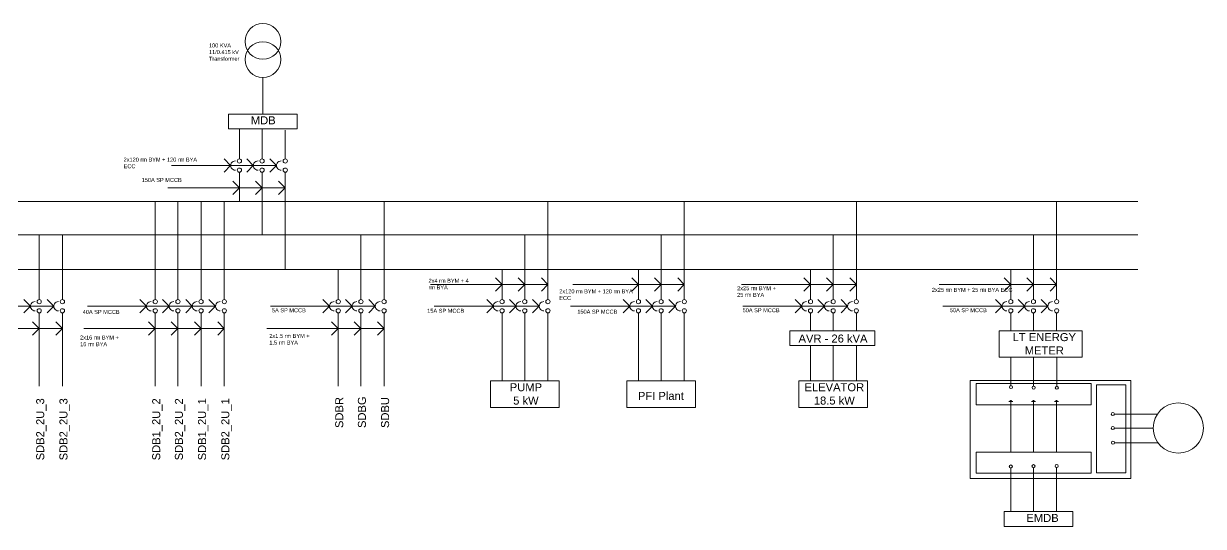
# Model space of a CAD drawing. Header units: inches. Extents: x 685 to 11694, y 256 to 9873.
# Drawn here: x 7359 to 10898, y 8363 to 9873 of the extents above; entities that cross this region are included whole.
import ezdxf

# ---------------------------------------------------------------- set-up
doc = ezdxf.new("R2010")
doc.units = ezdxf.units.IN
doc.header["$MEASUREMENT"] = 0
doc.layers.add('6.Circuits', color=255, linetype='Continuous', lineweight=15)
doc.styles.add('Text 1', font='arial.ttf', dxfattribs={"height": 6})

msp = doc.modelspace()

# ---------------------------------------------------------------- linework, layer by layer
at = {"layer": '6.Circuits', "linetype": 'ByBlock'}
for p, q in [((8076.83069, 9601.00873), (8076.83069, 9710.00873)), ((8006.33069, 9379.50873), (7791.83069, 9379.50873)), ((8006.33069, 9379.50873), (8143.83069, 9379.50873)), ((7753.83069, 9134.00873), (7753.83069, 9338.00873)), ((7821.83069, 9134.00873), (7821.83069, 9338.00873)), ((7891.33069, 9130.44071), (7891.33069, 9338.00873)), ((7961.09022, 9130.44071), (7961.09022, 9338.00873)), ((8440.33069, 9130.44071), (8440.33069, 9338.00873)), ((8931.83069, 9130.44071), (8931.83069, 9338.00873)), ((9340.92269, 9130.44071), (9340.92269, 9338.00873)), ((9856.96708, 9130.44071), (9856.96708, 9338.00873)), ((10457.67342, 9130.44071), (10457.67342, 9338.00873)), ((7405.83069, 9130.44071), (7405.83069, 9238.50873)), ((7475.59022, 9130.44071), (7475.59022, 9238.50873)), ((8370.83069, 9134.00873), (8370.83069, 9238.50873)), ((8862.33069, 9134.00873), (8862.33069, 9238.50873)), ((9271.42269, 9134.00873), (9271.42269, 9238.50873)), ((9787.46708, 9134.00873), (9787.46708, 9238.50873)), ((10388.17342, 9134.00873), (10388.17342, 9238.50873)), ((8794.33069, 9088.94071), (8579.83069, 9088.94071)), ((8794.33069, 9088.94071), (8931.83069, 9088.94071)), ((9203.42269, 9088.94071), (9340.92269, 9088.94071)), ((9719.46708, 9088.94071), (9856.96708, 9088.94071)), ((10320.17342, 9088.94071), (10105.67342, 9088.94071)), ((10320.17342, 9088.94071), (10457.67342, 9088.94071)), ((7268.33069, 8957.00873), (7475.59022, 8957.00873)), ((7753.83069, 8957.00873), (7539.33069, 8957.00873)), ((7753.83069, 8957.00873), (7961.09022, 8957.00873)), ((8302.83069, 8957.00873), (8088.33069, 8957.00873)), ((8302.83069, 8957.00873), (8440.33069, 8957.00873)), ((10320.17342, 8741.00873), (10319.17342, 8741.00873)), ((10320.17342, 8741.00873), (10321.17342, 8741.00873)), ((10388.18306, 8741.00873), (10387.18306, 8741.00873)), ((10388.18306, 8741.00873), (10389.18306, 8741.00873)), ((10457.67342, 8741.00873), (10456.67342, 8741.00873)), ((10457.67342, 8741.00873), (10458.67342, 8741.00873)), ((10320.17342, 8738.00873), (10314.17342, 8738.00873)), ((10320.17342, 8739.50873), (10317.17342, 8739.50873)), ((10320.17342, 8739.50873), (10323.17342, 8739.50873)), ((10320.17342, 8738.00873), (10326.17342, 8738.00873)), ((10388.18306, 8738.00873), (10382.18306, 8738.00873)), ((10388.18306, 8739.50873), (10385.18306, 8739.50873)), ((10388.18306, 8739.50873), (10391.18306, 8739.50873)), ((10388.18306, 8738.00873), (10394.18306, 8738.00873)), ((10457.67342, 8738.00873), (10451.67342, 8738.00873)), ((10457.67342, 8739.50873), (10454.67342, 8739.50873)), ((10457.67342, 8739.50873), (10460.67342, 8739.50873)), ((10457.67342, 8738.00873), (10463.67342, 8738.00873)), ((10760.28552, 8700.00873), (10630.67342, 8700.00873)), ((10747.46537, 8658.00873), (10630.67342, 8658.00873)), ((10761.67956, 8614.00873), (10630.67342, 8614.00873))]:
    msp.add_line(p, q, dxfattribs=at)
at = {"layer": '6.Circuits'}
for p, q in [((8006.33069, 9473.50873), (8006.33069, 9556.50873)), ((8074.33069, 9473.50873), (8074.33069, 9556.50873)), ((8143.83069, 9469.94071), (8143.83069, 9552.94071)), ((7980.07117, 9446.25873), (7960.32593, 9466.00397)), ((8006.33069, 9466.37269), (8006.33069, 9473.50873)), ((8048.07117, 9446.25873), (8028.32593, 9466.00397)), ((8074.33069, 9466.37269), (8074.33069, 9473.50873)), ((8117.57117, 9446.25873), (8097.82593, 9466.00397)), ((8143.83069, 9466.37269), (8143.83069, 9473.50873)), ((7980.07117, 9446.25873), (7802.83069, 9446.25873)), ((7980.07117, 9446.25873), (7960.32593, 9426.51349)), ((8117.57117, 9446.25873), (7980.07117, 9446.25873)), ((8006.33069, 9426.14477), (8006.33069, 9421.00873)), ((8006.33069, 9338.00873), (8006.33069, 9421.00873)), ((8048.07117, 9446.25873), (8028.32593, 9426.51349)), ((8074.33069, 9426.14477), (8074.33069, 9421.00873)), ((8074.33069, 9238.50873), (8074.33069, 9421.00873)), ((8117.57117, 9446.25873), (8097.82593, 9426.51349)), ((8143.83069, 9426.14477), (8143.83069, 9421.00873)), ((8143.83069, 9134.00873), (8143.83069, 9421.00873)), ((8006.33069, 9379.50873), (7986.58546, 9399.25397)), ((8006.33069, 9379.50873), (7986.58546, 9359.76349)), ((8074.33069, 9379.50873), (8054.58546, 9399.25397)), ((8074.33069, 9379.50873), (8054.58546, 9359.76349)), ((8143.83069, 9379.50873), (8124.08546, 9399.25397)), ((8143.83069, 9379.50873), (8124.08546, 9359.76349)), ((7405.83069, 9047.44071), (7405.83069, 9130.44071)), ((7475.59022, 9047.44071), (7475.59022, 9130.44071)), ((7753.83069, 9051.00873), (7753.83069, 9134.00873)), ((7821.83069, 9051.00873), (7821.83069, 9134.00873)), ((7891.33069, 9047.44071), (7891.33069, 9130.44071)), ((7961.09022, 9047.44071), (7961.09022, 9130.44071)), ((8302.83069, 9051.00873), (8302.83069, 9134.00873)), ((8370.83069, 9051.00873), (8370.83069, 9134.00873)), ((8440.33069, 9047.44071), (8440.33069, 9130.44071)), ((8794.33069, 9051.00873), (8794.33069, 9134.00873)), ((8862.33069, 9051.00873), (8862.33069, 9134.00873)), ((8931.83069, 9047.44071), (8931.83069, 9130.44071)), ((9203.42269, 9051.00873), (9203.42269, 9134.00873)), ((9271.42269, 9051.00873), (9271.42269, 9134.00873)), ((9340.92269, 9047.44071), (9340.92269, 9130.44071)), ((9719.46708, 9051.00873), (9719.46708, 9134.00873)), ((9787.46708, 9051.00873), (9787.46708, 9134.00873)), ((9856.96708, 9047.44071), (9856.96708, 9130.44071)), ((10320.17342, 9051.00873), (10320.17342, 9134.00873)), ((10388.17342, 9051.00873), (10388.17342, 9134.00873)), ((10457.67342, 9047.44071), (10457.67342, 9130.44071)), ((8794.33069, 9088.94071), (8774.58546, 9108.68595)), ((8862.33069, 9088.94071), (8842.58546, 9108.68595)), ((8931.83069, 9088.94071), (8912.08546, 9108.68595)), ((9203.42269, 9088.94071), (9183.67746, 9108.68595)), ((9271.42269, 9088.94071), (9251.67746, 9108.68595)), ((9340.92269, 9088.94071), (9321.17746, 9108.68595)), ((9719.46708, 9088.94071), (9699.72185, 9108.68595)), ((9787.46708, 9088.94071), (9767.72185, 9108.68595)), ((9856.96708, 9088.94071), (9837.22185, 9108.68595)), ((10320.17342, 9088.94071), (10300.42818, 9108.68595)), ((10388.17342, 9088.94071), (10368.42818, 9108.68595)), ((10457.67342, 9088.94071), (10437.92818, 9108.68595)), ((8794.33069, 9088.94071), (8774.58546, 9069.19547)), ((8862.33069, 9088.94071), (8842.58546, 9069.19547)), ((8931.83069, 9088.94071), (8912.08546, 9069.19547)), ((9203.42269, 9088.94071), (9006.7953, 9088.94071)), ((9203.42269, 9088.94071), (9183.67746, 9069.19547)), ((9271.42269, 9088.94071), (9251.67746, 9069.19547)), ((9340.92269, 9088.94071), (9321.17746, 9069.19547)), ((9719.46708, 9088.94071), (9512.39471, 9088.94071)), ((9719.46708, 9088.94071), (9699.72185, 9069.19547)), ((9787.46708, 9088.94071), (9767.72185, 9069.19547)), ((9856.96708, 9088.94071), (9837.22185, 9069.19547)), ((10320.17342, 9088.94071), (10300.42818, 9069.19547)), ((10388.17342, 9088.94071), (10368.42818, 9069.19547)), ((10457.67342, 9088.94071), (10437.92818, 9069.19547)), ((7379.57117, 9023.75873), (7359.82593, 9043.50397)), ((7405.83069, 9043.87269), (7405.83069, 9051.00873)), ((7449.33069, 9023.75873), (7429.58546, 9043.50397)), ((7475.59022, 9043.87269), (7475.59022, 9051.00873)), ((7727.57117, 9023.75873), (7707.82593, 9043.50397)), ((7753.83069, 9043.87269), (7753.83069, 9051.00873)), ((7795.57117, 9023.75873), (7775.82593, 9043.50397)), ((7821.83069, 9043.87269), (7821.83069, 9051.00873)), ((7865.07117, 9023.75873), (7845.32593, 9043.50397)), ((7891.33069, 9043.87269), (7891.33069, 9051.00873)), ((7934.83069, 9023.75873), (7915.08546, 9043.50397)), ((7961.09022, 9043.87269), (7961.09022, 9051.00873)), ((8276.57117, 9023.75873), (8256.82593, 9043.50397)), ((8302.83069, 9043.87269), (8302.83069, 9051.00873)), ((8344.57117, 9023.75873), (8324.82593, 9043.50397)), ((8370.83069, 9043.87269), (8370.83069, 9051.00873)), ((8414.07117, 9023.75873), (8394.32593, 9043.50397)), ((8440.33069, 9043.87269), (8440.33069, 9051.00873)), ((8768.07117, 9023.75873), (8748.32593, 9043.50397)), ((8794.33069, 9043.87269), (8794.33069, 9051.00873)), ((8836.07117, 9023.75873), (8816.32593, 9043.50397)), ((8862.33069, 9043.87269), (8862.33069, 9051.00873)), ((8905.57117, 9023.75873), (8885.82593, 9043.50397)), ((8931.83069, 9043.87269), (8931.83069, 9051.00873)), ((9177.16317, 9023.75873), (9157.41793, 9043.50397)), ((9203.42269, 9043.87269), (9203.42269, 9051.00873)), ((9245.16317, 9023.75873), (9225.41793, 9043.50397)), ((9271.42269, 9043.87269), (9271.42269, 9051.00873)), ((9314.66317, 9023.75873), (9294.91793, 9043.50397)), ((9340.92269, 9043.87269), (9340.92269, 9051.00873)), ((9693.20756, 9023.75873), (9673.46232, 9043.50397)), ((9719.46708, 9043.87269), (9719.46708, 9051.00873)), ((9761.20756, 9023.75873), (9741.46232, 9043.50397)), ((9787.46708, 9043.87269), (9787.46708, 9051.00873)), ((9830.70756, 9023.75873), (9810.96232, 9043.50397)), ((9856.96708, 9043.87269), (9856.96708, 9051.00873)), ((10293.91389, 9023.75873), (10274.16865, 9043.50397)), ((10320.17342, 9043.87269), (10320.17342, 9051.00873)), ((10361.91389, 9023.75873), (10342.16865, 9043.50397)), ((10388.17342, 9043.87269), (10388.17342, 9051.00873)), ((10431.41389, 9023.75873), (10411.66865, 9043.50397)), ((10457.67342, 9043.87269), (10457.67342, 9051.00873)), ((7449.33069, 9023.75873), (7242.07117, 9023.75873)), ((7379.57117, 9023.75873), (7359.82593, 9004.01349)), ((7405.83069, 9003.64477), (7405.83069, 8998.50873)), ((7405.83069, 8783.50873), (7405.83069, 8998.50873)), ((7449.33069, 9023.75873), (7429.58546, 9004.01349)), ((7475.59022, 9003.64477), (7475.59022, 8998.50873)), ((7475.59022, 8783.50873), (7475.59022, 8998.50873)), ((7727.57117, 9023.75873), (7550.33069, 9023.75873)), ((7727.57117, 9023.75873), (7707.82593, 9004.01349)), ((7934.83069, 9023.75873), (7727.57117, 9023.75873)), ((7753.83069, 9003.64477), (7753.83069, 8998.50873)), ((7753.83069, 8783.50873), (7753.83069, 8998.50873)), ((7795.57117, 9023.75873), (7775.82593, 9004.01349)), ((7821.83069, 9003.64477), (7821.83069, 8998.50873)), ((7821.83069, 8783.50873), (7821.83069, 8998.50873)), ((7865.07117, 9023.75873), (7845.32593, 9004.01349)), ((7891.33069, 9003.64477), (7891.33069, 8998.50873)), ((7891.33069, 8783.50873), (7891.33069, 8998.50873)), ((7934.83069, 9023.75873), (7915.08546, 9004.01349)), ((7961.09022, 9003.64477), (7961.09022, 8998.50873)), ((7961.09022, 8783.50873), (7961.09022, 8998.50873)), ((8276.57117, 9023.75873), (8099.33069, 9023.75873)), ((8276.57117, 9023.75873), (8256.82593, 9004.01349)), ((8414.07117, 9023.75873), (8276.57117, 9023.75873)), ((8302.83069, 9003.64477), (8302.83069, 8998.50873)), ((8302.83069, 8783.50873), (8302.83069, 8998.50873)), ((8344.57117, 9023.75873), (8324.82593, 9004.01349)), ((8370.83069, 9003.64477), (8370.83069, 8998.50873)), ((8370.83069, 8783.50873), (8370.83069, 8998.50873)), ((8414.07117, 9023.75873), (8394.32593, 9004.01349)), ((8440.33069, 9003.64477), (8440.33069, 8998.50873)), ((8440.33069, 8783.50873), (8440.33069, 8998.50873)), ((8768.07117, 9023.75873), (8590.83069, 9023.75873)), ((8768.07117, 9023.75873), (8748.32593, 9004.01349)), ((8905.57117, 9023.75873), (8768.07117, 9023.75873)), ((8794.33069, 9003.64477), (8794.33069, 8998.50873)), ((8794.33069, 8950.00873), (8794.33069, 8998.50873)), ((8836.07117, 9023.75873), (8816.32593, 9004.01349)), ((8862.33069, 9003.64477), (8862.33069, 8998.50873)), ((8862.33069, 8950.00873), (8862.33069, 8998.50873)), ((8905.57117, 9023.75873), (8885.82593, 9004.01349)), ((8931.83069, 9003.64477), (8931.83069, 8998.50873)), ((8931.83069, 8950.00873), (8931.83069, 8998.50873)), ((9177.16317, 9023.75873), (8999.92269, 9023.75873)), ((9177.16317, 9023.75873), (9157.41793, 9004.01349)), ((9314.66317, 9023.75873), (9177.16317, 9023.75873)), ((9203.42269, 9003.64477), (9203.42269, 8998.50873)), ((9203.42269, 8950.00873), (9203.42269, 8998.50873)), ((9245.16317, 9023.75873), (9225.41793, 9004.01349)), ((9271.42269, 9003.64477), (9271.42269, 8998.50873)), ((9271.42269, 8950.00873), (9271.42269, 8998.50873)), ((9314.66317, 9023.75873), (9294.91793, 9004.01349)), ((9340.92269, 9003.64477), (9340.92269, 8998.50873)), ((9340.92269, 8950.00873), (9340.92269, 8998.50873)), ((9693.20756, 9023.75873), (9515.96708, 9023.75873)), ((9693.20756, 9023.75873), (9673.46232, 9004.01349)), ((9830.70756, 9023.75873), (9693.20756, 9023.75873)), ((9719.46708, 9003.64477), (9719.46708, 8998.50873)), ((9719.46708, 8950.00873), (9719.46708, 8998.50873)), ((9761.20756, 9023.75873), (9741.46232, 9004.01349)), ((9787.46708, 9003.64477), (9787.46708, 8998.50873)), ((9787.46708, 8950.00873), (9787.46708, 8998.50873)), ((9830.70756, 9023.75873), (9810.96232, 9004.01349)), ((9856.96708, 9003.64477), (9856.96708, 8998.50873)), ((9856.96708, 8950.00873), (9856.96708, 8998.50873)), ((10293.91389, 9023.75873), (10116.67342, 9023.75873)), ((10293.91389, 9023.75873), (10274.16865, 9004.01349)), ((10431.41389, 9023.75873), (10293.91389, 9023.75873)), ((10320.17342, 9003.64477), (10320.17342, 8998.50873)), ((10320.17342, 8950.00873), (10320.17342, 8998.50873)), ((10361.91389, 9023.75873), (10342.16865, 9004.01349)), ((10388.17342, 9003.64477), (10388.17342, 8998.50873)), ((10388.17342, 8950.00873), (10388.17342, 8998.50873)), ((10431.41389, 9023.75873), (10411.66865, 9004.01349)), ((10457.67342, 9003.64477), (10457.67342, 8998.50873)), ((10457.67342, 8950.00873), (10457.67342, 8998.50873)), ((7405.83069, 8957.00873), (7386.08546, 8976.75397)), ((7405.83069, 8957.00873), (7386.08546, 8937.26349)), ((7475.59022, 8957.00873), (7455.84498, 8976.75397)), ((7475.59022, 8957.00873), (7455.84498, 8937.26349)), ((7753.83069, 8957.00873), (7734.08546, 8976.75397)), ((7753.83069, 8957.00873), (7734.08546, 8937.26349)), ((7821.83069, 8957.00873), (7802.08546, 8976.75397)), ((7821.83069, 8957.00873), (7802.08546, 8937.26349)), ((7891.33069, 8957.00873), (7871.58546, 8976.75397)), ((7891.33069, 8957.00873), (7871.58546, 8937.26349)), ((7961.09022, 8957.00873), (7941.34498, 8976.75397)), ((7961.09022, 8957.00873), (7941.34498, 8937.26349)), ((8302.83069, 8957.00873), (8283.08546, 8976.75397)), ((8302.83069, 8957.00873), (8283.08546, 8937.26349)), ((8370.83069, 8957.00873), (8351.08546, 8976.75397)), ((8370.83069, 8957.00873), (8351.08546, 8937.26349)), ((8440.33069, 8957.00873), (8420.58546, 8976.75397)), ((8440.33069, 8957.00873), (8420.58546, 8937.26349)), ((8794.33069, 8799.50873), (8794.33069, 8950.00873)), ((8862.33069, 8799.50873), (8862.33069, 8950.00873)), ((8931.83069, 8799.50873), (8931.83069, 8950.00873)), ((9203.42269, 8799.50873), (9203.42269, 8950.00873)), ((9271.42269, 8799.50873), (9271.42269, 8950.00873)), ((9340.92269, 8799.50873), (9340.92269, 8950.00873)), ((9719.46708, 8799.50873), (9719.46708, 8905.50873)), ((9787.46708, 8799.50873), (9787.46708, 8905.50873)), ((9856.96708, 8799.50873), (9856.96708, 8905.50873)), ((10320.67342, 8785.50873), (10320.67342, 8870.50873)), ((10388.67342, 8784.00873), (10388.67342, 8870.50873)), ((10458.17342, 8783.50873), (10458.17342, 8870.50873)), ((10320.17342, 8585.50873), (10320.17342, 8738.00873)), ((10388.67342, 8585.50873), (10388.18306, 8738.00873)), ((10457.67342, 8585.50873), (10457.67342, 8738.00873)), ((10320.17342, 8407.00873), (10320.17342, 8538.00873)), ((10388.17342, 8407.00873), (10388.17342, 8539.00873)), ((10457.67342, 8407.00873), (10457.67342, 8539.50873))]:
    msp.add_line(p, q, dxfattribs=at)
at = {"layer": '6.Circuits', "color": 242, "linetype": 'ByBlock', "true_color": 0xcd2027}
for q in [(5997.83069, 9338.00873), (10700.91309, 9338.00873)]:
    msp.add_line((8006.33069, 9338.00873), q, dxfattribs=at)
at = {"layer": '6.Circuits', "color": 40, "linetype": 'ByBlock', "true_color": 0xf8d731}
for q in [(6001.83069, 9238.50873), (10700.91309, 9238.50873)]:
    msp.add_line((8006.33069, 9238.50873), q, dxfattribs=at)
at = {"layer": '6.Circuits', "color": 5, "linetype": 'ByBlock'}
for q in [(5997.83069, 9134.00873), (10700.91309, 9134.00873)]:
    msp.add_line((8006.33069, 9134.00873), q, dxfattribs=at)
at = {"layer": '6.Circuits'}
for points in [[(7973.83069, 9601.00873), (8179.83069, 9601.00873), (8179.83069, 9556.50873), (7973.83069, 9556.50873)], [(9656.96708, 8950.00873), (9911.96708, 8950.00873), (9911.96708, 8905.50873), (9656.96708, 8905.50873)], [(10285.17342, 8950.00873), (10534.17342, 8950.00873), (10534.17342, 8870.50873), (10285.17342, 8870.50873)], [(8759.33069, 8799.50873), (8965.33069, 8799.50873), (8965.33069, 8720.00873), (8759.33069, 8720.00873)], [(9168.42269, 8799.50873), (9374.42269, 8799.50873), (9374.42269, 8720.00873), (9168.42269, 8720.00873)], [(9684.46708, 8799.50873), (9890.46708, 8799.50873), (9890.46708, 8720.00873), (9684.46708, 8720.00873)], [(10300.17342, 8407.00873), (10506.17342, 8407.00873), (10506.17342, 8362.50873), (10300.17342, 8362.50873)]]:
    msp.add_lwpolyline(points, close=True, dxfattribs=at)
at = {"layer": '6.Circuits', "linetype": 'ByBlock'}
for points in [[(10198.67342, 8801.00873), (10680.67342, 8801.00873), (10680.67342, 8506.00873), (10198.67342, 8506.00873)], [(10216.17342, 8791.50873), (10561.17342, 8791.50873), (10561.17342, 8728.00873), (10216.17342, 8728.00873)], [(10577.17342, 8788.00873), (10665.17342, 8788.00873), (10665.17342, 8523.50873), (10577.17342, 8523.50873)], [(10216.17342, 8585.50873), (10561.17342, 8585.50873), (10561.17342, 8522.00873), (10216.17342, 8522.00873)]]:
    msp.add_lwpolyline(points, close=True, dxfattribs=at)
for centre, radius in [((8076.83069, 9819.00873), 53.60037), ((8076.83069, 9764.50873), 53.60037), ((10320.67342, 8780.91254), 4.59619), ((10388.67342, 8779.41254), 4.59619), ((10458.17342, 8778.91254), 4.59619), ((10822.67342, 8658.00873), 75.20804), ((10626.17342, 8700.00873), 4.59619), ((10626.17342, 8658.00873), 4.59619), ((10626.67342, 8614.00873), 4.59619), ((10320.17342, 8542.41254), 4.59619), ((10388.17342, 8543.41254), 4.59619), ((10457.67342, 8543.91254), 4.59619)]:
    msp.add_circle(centre, radius, dxfattribs=at)
at = {"layer": '6.Circuits'}
for centre in [(8006.33069, 9460.00873), (8074.33069, 9460.00873), (8143.83069, 9460.00873), (8006.33069, 9432.50873), (8074.33069, 9432.50873), (8143.83069, 9432.50873), (7405.83069, 9037.50873), (7475.59022, 9037.50873), (7753.83069, 9037.50873), (7821.83069, 9037.50873), (7891.33069, 9037.50873), (7961.09022, 9037.50873), (8302.83069, 9037.50873), (8370.83069, 9037.50873), (8440.33069, 9037.50873), (8794.33069, 9037.50873), (8862.33069, 9037.50873), (8931.83069, 9037.50873), (9203.42269, 9037.50873), (9271.42269, 9037.50873), (9340.92269, 9037.50873), (9719.46708, 9037.50873), (9787.46708, 9037.50873), (9856.96708, 9037.50873), (10320.17342, 9037.50873), (10388.17342, 9037.50873), (10457.67342, 9037.50873), (7405.83069, 9010.00873), (7475.59022, 9010.00873), (7753.83069, 9010.00873), (7821.83069, 9010.00873), (7891.33069, 9010.00873), (7961.09022, 9010.00873), (8302.83069, 9010.00873), (8370.83069, 9010.00873), (8440.33069, 9010.00873), (8794.33069, 9010.00873), (8862.33069, 9010.00873), (8931.83069, 9010.00873), (9203.42269, 9010.00873), (9271.42269, 9010.00873), (9340.92269, 9010.00873), (9719.46708, 9010.00873), (9787.46708, 9010.00873), (9856.96708, 9010.00873), (10320.17342, 9010.00873), (10388.17342, 9010.00873), (10457.67342, 9010.00873)]:
    msp.add_circle(centre, 6.36396, dxfattribs=at)
for centre in [(7993.83069, 9446.25873), (8061.83069, 9446.25873), (8131.33069, 9446.25873), (7393.33069, 9023.75873), (7463.09022, 9023.75873), (7741.33069, 9023.75873), (7809.33069, 9023.75873), (7878.83069, 9023.75873), (7948.59022, 9023.75873), (8290.33069, 9023.75873), (8358.33069, 9023.75873), (8427.83069, 9023.75873), (8781.83069, 9023.75873), (8849.83069, 9023.75873), (8919.33069, 9023.75873), (9190.92269, 9023.75873), (9258.92269, 9023.75873), (9328.42269, 9023.75873), (9706.96708, 9023.75873), (9774.96708, 9023.75873), (9844.46708, 9023.75873), (10307.67342, 9023.75873), (10375.67342, 9023.75873), (10445.17342, 9023.75873)]:
    msp.add_arc(centre, 13.75953, 87.86789506, 272.13210494, dxfattribs=at)

# ---------------------------------------------------------------- texts
at = {"layer": '6.Circuits', "attachment_point": 1, "style": 'Text 1'}
for s, width, heights, insert, char_height in [('{\\fArial Baltic|b0|i0|c186|p34;100 KVA^J11/0.4}15{\\fArial Baltic|b0|i0|c186|p34; kV}\\PTransformer', 129.1791482, [101.60494], (7915.07491, 9812.90372), 12), ('{\\fArial Baltic|b0|i0|c186|p34;MDB}', 14.5, [0], (8040.58069, 9594.00873), 24), ('{\\fArial Baltic|b0|i0|c186|p34;2x}120{\\fArial Baltic|b0|i0|c186|p34; rm BYM + }120{\\fArial Baltic|b0|i0|c186|p34; rm BYA ECC}', 234.9454297, [37.98024], (7659.16119, 9470.09797), 12), ('150{\\fArial Baltic|b0|i0|c186|p34;A SP MCCB}', 234.9454297, [37.98024], (7713.20368, 9409.0042), 12), ('{\\fArial Baltic|b0|i0|c186|p34;2x}4{\\fArial Baltic|b0|i0|c186|p34; rm BYM + }4 {\\fArial Baltic|b0|i0|c186|p34;rm BYA}', 123.7362579, [33.83899], (8573.60225, 9106.23594), 12), ('{\\fArial Baltic|b0|i0|c186|p34;2x}120{\\fArial Baltic|b0|i0|c186|p34; rm BYM + }120{\\fArial Baltic|b0|i0|c186|p34; rm BYA ECC}', 234.9454297, [37.98024], (8965.88455, 9074.51057), 12), ('{\\fArial Baltic|b0|i0|c186|p34;2x}25{\\fArial Baltic|b0|i0|c186|p34; rm BYM + }25 {\\fArial Baltic|b0|i0|c186|p34;rm BYA}', 123.7362579, [33.83899], (9499.38105, 9083.92645), 12), ('{\\fArial Baltic|b0|i0|c186|p34;2x}25{\\fArial Baltic|b0|i0|c186|p34; rm BYM + }25{\\fArial Baltic|b0|i0|c186|p34; rm BYA ECC}', 234.9454297, [37.98024], (10083.32939, 9078.96326), 12), ('4{\\fArial Baltic|b0|i0|c186|p34;0A SP MCCB}', 234.9454297, [37.98024], (7536.36178, 9012.71673), 12), ('{\\fArial Baltic|b0|i0|c186|p34;5A SP M}C{\\fArial Baltic|b0|i0|c186|p34;CB}', 234.9454297, [37.98024], (8103.9864, 9017.51719), 12), ('15{\\fArial Baltic|b0|i0|c186|p34;A SP MCCB}', 234.9454297, [37.98024], (8569.70235, 9016.15383), 12), ('150{\\fArial Baltic|b0|i0|c186|p34;A SP MCCB}', 234.9454297, [37.98024], (9019.92704, 9013.4168), 12), ('5{\\fArial Baltic|b0|i0|c186|p34;0A SP MCCB}', 234.9454297, [37.98024], (9515.80189, 9017.75622), 12), ('5{\\fArial Baltic|b0|i0|c186|p34;0A SP MCCB}', 234.9454297, [37.98024], (10137.37187, 9017.86949), 12), ('{\\fArial Baltic|b0|i0|c186|p34;2x}16{\\fArial Baltic|b0|i0|c186|p34; rm BYM + }16{\\fArial Baltic|b0|i0|c186|p34; rm BYA}', 123.7362579, [33.83899], (7528.59967, 8935.78297), 12), ('{\\fArial Baltic|b0|i0|c186|p34;2x1.5 rm BYM + 1.5 rm BYA}', 123.7362579, [33.83899], (8096.22428, 8940.58343), 12), ('AVR - 26 kVA', 257.8852602, [94.65415], (9683.46708, 8938.75873), 24), ('\\pxqc;LT ENERGY\\PMETER', 205.589244, [114.24795], (10317.92342, 8943.00873), 24), ('\\pxqc;PUMP\\P5 kW', 147.3125665, [95.98126], (8792.08069, 8792.50873), 24), ('\\pxqc;ELEVATOR\\P18.5 kW', 147.3125665, [95.98126], (9717.21708, 8792.50873), 24), ('\\pxqc;PFI Plant', 147.3125665, [95.98126], (9197.01604, 8766.54819), 24), ('E{\\fArial Baltic|b0|i0|c186|p34;MDB}', 14.5, [0], (10366.92342, 8400.00873), 24)]:
    msp.add_mtext_dynamic_manual_height_columns(s, width=width, gutter_width=30, heights=heights, dxfattribs=dict(at, insert=insert, char_height=char_height))
at = {"layer": '6.Circuits', "char_height": 24, "attachment_point": 1, "rotation": 90, "style": 'Text 1'}
for s, insert in [('{\\fArial Baltic|b0|i0|c186|p34;SDB2_2U_3}', (7396.83069, 8561.00873)), ('{\\fArial Baltic|b0|i0|c186|p34;SDB2_2U_3}', (7466.59022, 8561.00873)), ('{\\fArial Baltic|b0|i0|c186|p34;SDB1_2U_2}', (7744.83069, 8561.00873)), ('S{\\fArial Baltic|b0|i0|c186|p34;DB2_2U_2}', (7812.83069, 8561.00873)), ('{\\fArial Baltic|b0|i0|c186|p34;SDB1_2U_1}', (7882.33069, 8561.00873)), ('{\\fArial Baltic|b0|i0|c186|p34;SDB2_2U_1}', (7952.09022, 8561.00873)), ('{\\fArial Baltic|b0|i0|c186|p34;SDBR}', (8293.83069, 8658.00873)), ('{\\fArial Baltic|b0|i0|c186|p34;SDBG}', (8361.83069, 8658.00873)), ('{\\fArial Baltic|b0|i0|c186|p34;SDBU}', (8431.33069, 8658.00873))]:
    msp.add_mtext_dynamic_manual_height_columns(s, width=14.5, gutter_width=30, heights=[0], dxfattribs=dict(at, insert=insert))

doc.saveas('drawing.dxf')
